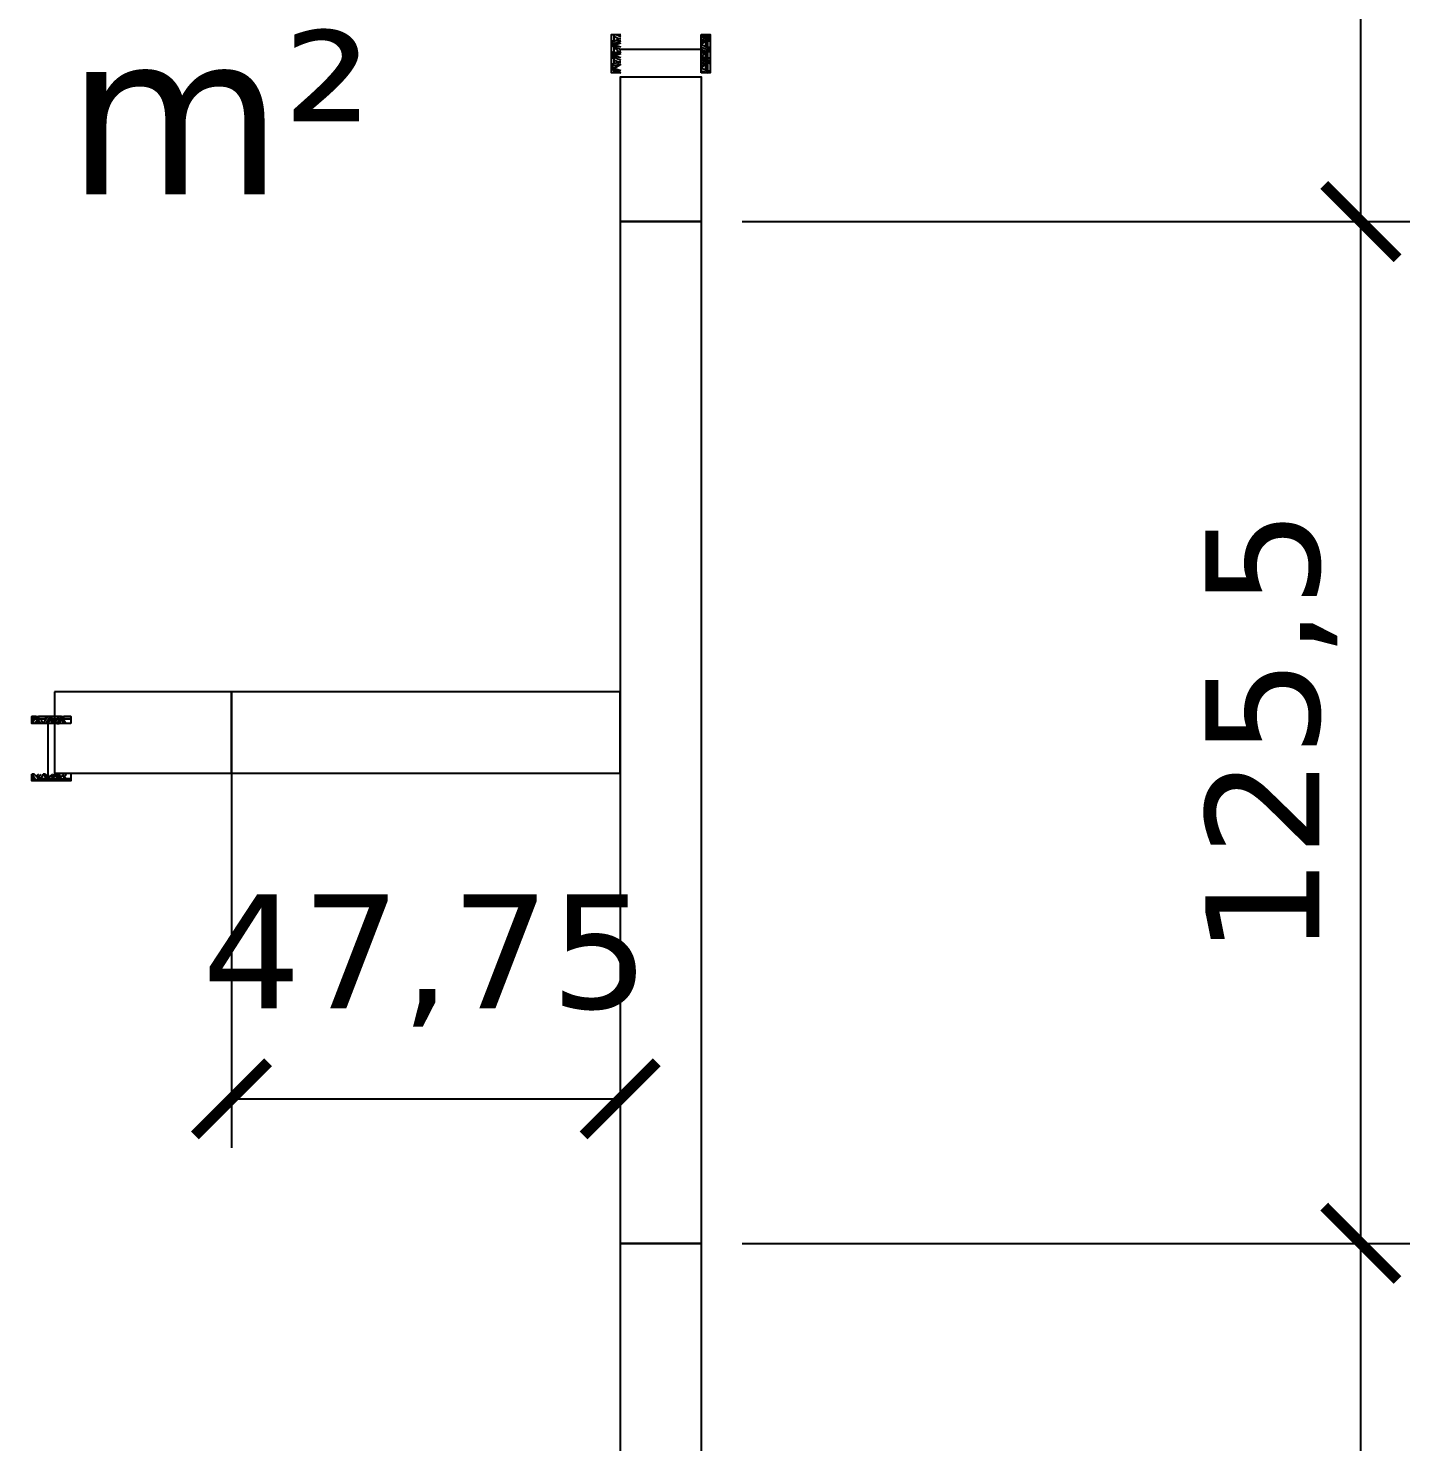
# Model space of a CAD drawing. Header units: centimetres. Extents: x -135 to 4099, y -1210 to 1044.
# Drawn here: x 1723.3 to 1893, y 295.1 to 468.8 of the extents above; entities that cross this region are included whole.
import ezdxf
from ezdxf.enums import TextEntityAlignment as Align

# ---------------------------------------------------------------- set-up
doc = ezdxf.new("R2010")
doc.units = ezdxf.units.CM
for name, color, linetype in [('DIS_DUVAR_100', 30, 'Continuous'), ('IC_DUVAR_100', 30, 'Continuous'), ('IC_KAPILAR', 7, 'Continuous'), ('ODA_ADLARI', 7, 'Continuous'), ('OLCULER', 7, 'Continuous'), ('OZEL_PANEL_OLCU_CM', 3, 'Continuous')]:
    doc.layers.add(name, color=color, linetype=linetype)
doc.styles.add('PORTMAN', font='DejaVuSans.ttf')
doc.dimstyles.new('PORTMAN', dxfattribs={"dimtxt": 14, "dimasz": 9, "dimexe": 6, "dimexo": 5, "dimgap": 4, "dimtad": 1, "dimtxsty": 'PORTMAN', "dimblk": 'ARCHTICK', "dimcen": 2.5, "dimazin": 3, "dimtfac": 0.5, "dimtmove": 2, "dimatfit": 3})

# ---------------------------------------------------------------- blocks, each defined once
blk = doc.blocks.new('kaynak-ic-kapi')
at = {"color": 133, "linetype": 'Continuous', "lineweight": 25, "true_color": 0x6ec1dd}
for p, q in [((54247.47, 7919.88), (54248.32, 7919.88)), ((54248.32, 7919.59), (54247.47, 7919.59)), ((54248.6, 7919.88), (54248.04, 7919.03)), ((54248.32, 7919.31), (54248.04, 7919.59)), ((54248.32, 7919.88), (54248.32, 7919.59)), ((54248.32, 7919.31), (54248.6, 7919.31)), ((54248.32, 7919.03), (54248.6, 7919.31)), ((54249.16, 7919.03), (54248.6, 7919.88)), ((54248.6, 7919.88), (54248.6, 7919.59)), ((54248.6, 7919.88), (54248.88, 7919.88)), ((54248.6, 7919.59), (54248.88, 7919.03)), ((54249.16, 7919.88), (54248.88, 7919.59)), ((54248.88, 7919.88), (54249.45, 7919.03)), ((54249.73, 7919.59), (54248.88, 7919.59)), ((54249.16, 7919.03), (54248.88, 7919.03)), ((54249.16, 7919.88), (54249.16, 7919.88)), ((54249.16, 7919.03), (54249.73, 7919.59)), ((54249.16, 7919.03), (54249.45, 7919.03)), ((54250.01, 7919.88), (54249.45, 7919.03)), ((54250.01, 7919.88), (54249.73, 7919.59)), ((54249.73, 7919.31), (54249.73, 7919.59)), ((54249.73, 7919.31), (54250.01, 7919.31)), ((54249.73, 7919.03), (54250.01, 7919.31)), ((54250.57, 7919.03), (54250.01, 7919.88)), ((54250.01, 7919.88), (54250.01, 7919.88)), ((54250.01, 7919.88), (54250.01, 7919.59)), ((54250.01, 7919.88), (54250.29, 7919.88)), ((54250.01, 7919.59), (54250.29, 7919.03)), ((54250.29, 7919.88), (54250.86, 7919.03)), ((54250.29, 7912.83), (54250.29, 7919.03)), ((54250.57, 7919.88), (54250.57, 7919.88)), ((54250.57, 7919.88), (54250.57, 7919.59)), ((54251.42, 7919.59), (54250.57, 7919.59)), ((54250.57, 7919.03), (54250.57, 7919.03)), ((54250.57, 7919.03), (54250.86, 7919.03)), ((54250.86, 7919.03), (54251.14, 7919.59)), ((54251.7, 7919.88), (54251.14, 7919.03)), ((54251.42, 7919.31), (54251.14, 7919.59)), ((54251.42, 7919.88), (54251.42, 7919.88)), ((54251.42, 7919.88), (54251.42, 7919.59)), ((54251.7, 7919.88), (54251.42, 7919.59)), ((54251.42, 7919.59), (54251.98, 7919.03)), ((54251.42, 7919.31), (54251.7, 7919.31)), ((54251.42, 7919.03), (54251.7, 7919.31)), ((54252.27, 7919.03), (54251.7, 7919.88)), ((54251.7, 7919.88), (54252.27, 7919.88)), ((54251.7, 7919.88), (54251.98, 7919.88)), ((54251.98, 7919.88), (54251.98, 7919.88)), ((54251.98, 7919.88), (54251.98, 7919.59)), ((54251.98, 7919.88), (54252.27, 7919.03)), ((54252.27, 7919.59), (54251.98, 7919.59)), ((54251.98, 7919.03), (54251.98, 7919.03)), ((54251.98, 7919.03), (54252.27, 7919.03)), ((54252.27, 7919.03), (54252.27, 7919.03)), ((54248.32, 7912.26), (54247.47, 7912.26)), ((54248.6, 7911.98), (54248.04, 7912.83)), ((54248.32, 7912.26), (54248.04, 7912.26)), ((54248.32, 7912.83), (54248.6, 7912.26)), ((54248.32, 7912.26), (54248.32, 7911.98)), ((54248.32, 7912.26), (54248.6, 7912.26)), ((54249.16, 7912.83), (54248.6, 7911.98)), ((54248.6, 7912.26), (54248.88, 7912.83)), ((54249.16, 7912.83), (54248.88, 7912.83)), ((54248.88, 7911.98), (54249.45, 7912.83)), ((54249.16, 7911.98), (54248.88, 7912.26)), ((54249.73, 7912.26), (54248.88, 7912.26)), ((54249.16, 7912.83), (54249.45, 7912.83)), ((54249.16, 7912.83), (54249.73, 7912.26)), ((54250.01, 7911.98), (54249.45, 7912.83)), ((54249.73, 7912.83), (54250.01, 7912.26)), ((54250.01, 7911.98), (54249.73, 7912.26)), ((54249.73, 7912.26), (54249.73, 7912.26)), ((54249.73, 7912.26), (54250.01, 7912.26)), ((54250.57, 7912.83), (54250.01, 7911.98)), ((54250.01, 7912.26), (54250.29, 7912.83)), ((54250.01, 7911.98), (54250.01, 7912.26)), ((54250.29, 7911.98), (54250.86, 7912.83)), ((54250.57, 7912.83), (54250.57, 7912.83)), ((54250.57, 7912.83), (54250.86, 7912.83)), ((54250.57, 7911.98), (54250.57, 7912.26)), ((54251.42, 7912.26), (54250.57, 7912.26)), ((54250.86, 7912.83), (54251.14, 7912.26)), ((54251.7, 7911.98), (54251.14, 7912.83)), ((54251.42, 7912.26), (54251.14, 7912.26)), ((54251.42, 7912.26), (54251.98, 7912.83)), ((54251.42, 7912.83), (54251.7, 7912.26)), ((54251.42, 7911.98), (54251.42, 7912.26)), ((54251.7, 7911.98), (54251.42, 7912.26)), ((54251.42, 7912.26), (54251.7, 7912.26)), ((54252.27, 7912.83), (54251.7, 7911.98)), ((54251.98, 7912.83), (54251.98, 7912.83)), ((54251.98, 7912.83), (54252.27, 7912.83)), ((54251.98, 7911.98), (54252.27, 7912.83)), ((54251.98, 7911.98), (54251.98, 7912.26)), ((54252.27, 7912.26), (54251.98, 7912.26)), ((54252.27, 7912.83), (54252.27, 7912.83)), ((54247.47, 7911.98), (54248.32, 7911.98)), ((54249.16, 7911.98), (54249.16, 7911.98)), ((54250.01, 7911.98), (54250.01, 7911.98)), ((54250.01, 7911.98), (54250.29, 7911.98)), ((54250.57, 7911.98), (54250.57, 7911.98)), ((54251.42, 7911.98), (54251.42, 7911.98)), ((54251.7, 7911.98), (54252.27, 7911.98)), ((54251.7, 7911.98), (54251.98, 7911.98)), ((54251.98, 7911.98), (54251.98, 7911.98))]:
    blk.add_line(p, q, dxfattribs=at)
for points in [[(54247.47, 7919.03), (54247.47, 7919.88), (54252.27, 7919.88), (54252.27, 7919.03)], [(54248.6, 7919.88), (54250.01, 7919.88), (54251.42, 7919.88)], [(54248.6, 7912.26), (54248.6, 7911.98), (54248.88, 7911.98)], [(54248.6, 7911.98), (54250.01, 7911.98), (54251.42, 7911.98)]]:
    blk.add_lwpolyline(points, dxfattribs=at)
blk.add_lwpolyline([(54247.47, 7912.83), (54252.27, 7912.83), (54252.27, 7911.98), (54247.47, 7911.98)], close=True, dxfattribs=at)
blk = doc.blocks.new('BOM_K01_IC_KAPI_ACIKLIK820')
at = {"layer": 'IC_KAPILAR'}
blk.add_blockref('kaynak-ic-kapi', (0, 0), dxfattribs=at)
blk = doc.blocks.new('BOM_I16_1255p0_IC_K01_SAG_ALT')
blk.add_lwpolyline([(0, 103.75), (10, 103.75), (10, 125.5), (0, 125.5)], close=True)
at = {"layer": 'IC_KAPILAR', "rotation": 270}
blk.add_blockref('BOM_K01_IC_KAPI_ACIKLIK820', (-7908.93, 54353.219), dxfattribs=at)
blk = doc.blocks.new('BOM_I13_477p5_IC_DOLU')
blk.add_lwpolyline([(0, 0), (10, 0), (10, 47.75), (0, 47.75)], close=True)
blk = doc.blocks.new('BOM_D01_1255p0_DIS_DOLU')
blk.add_lwpolyline([(0, 0), (10, 0), (10, 125.5), (0, 125.5)], close=True)
blk = doc.blocks.new('kaynak-dis-kapi')
at = {"color": 133, "linetype": 'Continuous', "lineweight": 25, "true_color": 0x6ec1dd}
for p, q in [((54287.99, 7079.63), (54287.42, 7078.5)), ((54287.7, 7079.35), (54287.42, 7079.35)), ((54287.42, 7078.79), (54287.7, 7079.35)), ((54287.99, 7079.63), (54287.7, 7079.35)), ((54287.7, 7079.35), (54287.99, 7079.35)), ((54287.7, 7078.5), (54287.99, 7079.35)), ((54288.27, 7079.63), (54287.99, 7079.35)), ((54287.99, 7079.35), (54288.55, 7078.5)), ((54288.55, 7078.5), (54288.27, 7079.63)), ((54288.27, 7079.63), (54288.55, 7079.63)), ((54288.55, 7079.63), (54288.55, 7079.35)), ((54288.55, 7079.63), (54288.83, 7078.79)), ((54289.39, 7079.35), (54288.55, 7079.35)), ((54288.55, 7078.79), (54288.55, 7078.5)), ((54288.55, 7078.79), (54288.83, 7078.79)), ((54288.83, 7078.79), (54289.11, 7079.35)), ((54288.83, 7078.5), (54288.83, 7078.79)), ((54289.68, 7079.63), (54289.11, 7078.5)), ((54289.39, 7079.35), (54289.11, 7079.35)), ((54289.39, 7079.63), (54289.39, 7079.35)), ((54289.39, 7079.35), (54289.68, 7079.35)), ((54289.39, 7078.5), (54289.68, 7079.35)), ((54290.24, 7078.5), (54289.68, 7079.63)), ((54289.68, 7079.63), (54289.68, 7079.35)), ((54289.68, 7079.63), (54289.96, 7079.63)), ((54289.68, 7079.35), (54289.96, 7078.5)), ((54290.24, 7079.63), (54289.96, 7079.35)), ((54289.96, 7079.63), (54290.24, 7078.79)), ((54290.8, 7079.35), (54289.96, 7079.35)), ((54290.24, 7078.79), (54289.96, 7078.5)), ((54290.24, 7078.79), (54290.8, 7079.35)), ((54290.24, 7078.5), (54290.24, 7078.79)), ((54290.24, 7078.79), (54290.24, 7078.79)), ((54291.09, 7079.63), (54290.52, 7078.5)), ((54291.09, 7079.63), (54290.8, 7079.35)), ((54290.8, 7079.35), (54290.8, 7079.35)), ((54290.8, 7079.35), (54291.09, 7079.35)), ((54290.8, 7078.5), (54291.09, 7079.35)), ((54291.65, 7078.5), (54291.09, 7079.63)), ((54291.09, 7079.63), (54291.09, 7079.35)), ((54291.09, 7079.63), (54291.37, 7079.63)), ((54291.09, 7079.35), (54291.37, 7078.5)), ((54291.37, 7079.63), (54291.93, 7078.79)), ((54291.65, 7079.63), (54291.65, 7079.35)), ((54292.5, 7079.35), (54291.65, 7079.35)), ((54291.65, 7078.79), (54291.65, 7078.5)), ((54291.65, 7078.79), (54291.93, 7078.79)), ((54291.93, 7078.79), (54292.21, 7079.35)), ((54291.93, 7078.5), (54291.93, 7078.79)), ((54292.5, 7079.35), (54292.21, 7079.35)), ((54292.5, 7079.07), (54292.21, 7078.5)), ((54292.21, 7078.5), (54292.5, 7078.79)), ((54290.52, 7068.64), (54290.52, 7078.5)), ((54287.42, 7068.64), (54292.5, 7068.64)), ((54287.7, 7068.64), (54287.42, 7067.79)), ((54287.42, 7068.35), (54287.7, 7068.64)), ((54287.7, 7067.79), (54287.99, 7068.64)), ((54287.99, 7068.64), (54288.55, 7068.07)), ((54288.55, 7068.64), (54288.83, 7068.35)), ((54288.55, 7068.35), (54288.55, 7068.07)), ((54288.55, 7068.35), (54288.83, 7068.35)), ((54288.83, 7068.07), (54289.11, 7068.64)), ((54289.11, 7067.79), (54289.68, 7068.64)), ((54289.68, 7068.64), (54289.96, 7068.07)), ((54290.24, 7067.79), (54289.96, 7068.64)), ((54290.24, 7068.35), (54289.96, 7068.07)), ((54290.24, 7068.07), (54290.52, 7068.64)), ((54290.24, 7068.64), (54290.24, 7068.35)), ((54290.24, 7068.35), (54290.24, 7068.35)), ((54290.8, 7068.64), (54290.52, 7067.79)), ((54290.8, 7067.79), (54291.09, 7068.64)), ((54291.09, 7068.64), (54291.65, 7068.07)), ((54291.65, 7068.64), (54291.93, 7068.35)), ((54291.65, 7068.35), (54291.65, 7068.07)), ((54291.65, 7068.35), (54291.93, 7068.35)), ((54291.93, 7068.07), (54292.21, 7068.64)), ((54287.42, 7067.79), (54287.7, 7067.79)), ((54287.42, 7067.79), (54287.42, 7067.79)), ((54287.42, 7067.79), (54287.7, 7067.79)), ((54287.7, 7067.79), (54287.7, 7068.07)), ((54288.55, 7068.07), (54287.7, 7068.07)), ((54287.7, 7067.79), (54287.7, 7067.51)), ((54287.7, 7067.79), (54287.7, 7067.51)), ((54288.83, 7067.79), (54288.55, 7068.07)), ((54288.83, 7067.79), (54288.55, 7067.51)), ((54288.83, 7067.79), (54288.83, 7068.07)), ((54288.83, 7067.79), (54289.11, 7067.79)), ((54288.83, 7067.79), (54288.83, 7067.51)), ((54288.83, 7067.79), (54289.11, 7067.79)), ((54289.39, 7067.79), (54289.11, 7068.07)), ((54290.24, 7068.07), (54289.11, 7068.07)), ((54289.11, 7067.79), (54289.11, 7067.51)), ((54289.39, 7067.79), (54289.39, 7067.51)), ((54290.24, 7067.79), (54290.24, 7068.07)), ((54290.52, 7067.79), (54290.24, 7068.07)), ((54290.24, 7067.79), (54290.24, 7067.51)), ((54290.24, 7067.79), (54290.24, 7067.51)), ((54290.52, 7067.51), (54290.52, 7067.79)), ((54290.52, 7067.79), (54290.8, 7067.79)), ((54290.52, 7067.79), (54290.52, 7067.51)), ((54290.52, 7067.79), (54290.8, 7067.79)), ((54290.8, 7067.79), (54290.8, 7068.07)), ((54291.65, 7068.07), (54290.8, 7068.07)), ((54290.8, 7067.79), (54290.8, 7067.51)), ((54290.8, 7067.79), (54290.8, 7067.51)), ((54291.65, 7067.79), (54291.65, 7068.07)), ((54291.65, 7067.79), (54291.65, 7067.51)), ((54291.93, 7067.79), (54291.93, 7068.07)), ((54291.93, 7067.79), (54292.5, 7067.79)), ((54291.93, 7067.79), (54292.21, 7067.79)), ((54291.93, 7067.79), (54291.93, 7067.51)), ((54291.93, 7067.79), (54292.21, 7067.79)), ((54292.5, 7067.79), (54292.21, 7068.07)), ((54292.5, 7068.07), (54292.21, 7068.07)), ((54292.21, 7067.79), (54292.5, 7068.07)), ((54292.5, 7067.79), (54292.21, 7067.51)), ((54292.21, 7067.79), (54292.21, 7067.51))]:
    blk.add_line(p, q, dxfattribs=at)
for points in [[(54287.42, 7078.5), (54287.42, 7079.63), (54292.5, 7079.63), (54292.5, 7078.5)], [(54292.5, 7068.64), (54292.5, 7067.51), (54287.42, 7067.51), (54287.42, 7068.64)], [(54288.83, 7067.51), (54288.83, 7067.79), (54288.27, 7068.64)], [(54289.39, 7068.64), (54288.83, 7067.79), (54288.83, 7067.51)], [(54291.93, 7067.51), (54291.93, 7067.79), (54291.37, 7068.64)], [(54292.5, 7068.64), (54291.93, 7067.79), (54291.93, 7067.51)], [(54287.42, 7067.51), (54287.42, 7067.79), (54288.83, 7067.79), (54290.24, 7067.79), (54291.65, 7067.79)]]:
    blk.add_lwpolyline(points, dxfattribs=at)
blk = doc.blocks.new('BOM_K03_DIS_KAPI_ACIKLIK900')
at = {"layer": 'IC_KAPILAR', "xscale": 0.9278350515463918}
blk.add_blockref('kaynak-dis-kapi', (0, 0), dxfattribs=at)
blk = doc.blocks.new('BOM_D10_1255p0_DIS_K02')
blk.add_lwpolyline([(0, 0), (17.75, 0), (17.75, 10), (0, 10)], close=True)
at = {"layer": 'IC_KAPILAR'}
blk.add_blockref('BOM_K03_DIS_KAPI_ACIKLIK900', (-50351.49, -7068.57), dxfattribs=at)
blk = doc.blocks.new('_ARCHTICK')
at = {"color": 0, "linetype": 'BYBLOCK', "const_width": 0.15}
blk.add_lwpolyline([(-0.5, -0.5), (0.5, 0.5)], dxfattribs=at)

msp = doc.modelspace()

# ---------------------------------------------------------------- block references
at = {"layer": 'DIS_DUVAR_100', "rotation": 90}
msp.add_blockref('BOM_D10_1255p0_DIS_K02', (1806, 445), dxfattribs=at)
at = {"layer": 'DIS_DUVAR_100'}
for p in [(1796, 319.5), (1796, 194)]:
    msp.add_blockref('BOM_D01_1255p0_DIS_DOLU', p, dxfattribs=at)
at = {"layer": 'IC_DUVAR_100', "rotation": 270}
for name, p in [('BOM_I16_1255p0_IC_K01_SAG_ALT', (1622.75, 387.25)), ('BOM_I13_477p5_IC_DOLU', (1748.25, 387.25))]:
    msp.add_blockref(name, p, dxfattribs=at)

# ---------------------------------------------------------------- texts
at = {"layer": 'ODA_ADLARI', "style": 'PORTMAN'}
msp.add_text('3,00 m²', height=20, dxfattribs=at).set_placement((1711.875, 458.375), align=Align.MIDDLE_CENTER)

# ---------------------------------------------------------------- dimensions: what is measured, and where the dimension line sits
at = {"layer": 'OLCULER'}
for base, p1, p2 in [((1887, 445), (1806, 445), (1806, 570.5)), ((1887, 319.5), (1806, 319.5), (1806, 445)), ((1887, 194), (1806, 194), (1806, 319.5))]:
    msp.add_linear_dim(base=base, p1=p1, p2=p2, angle=90, dimstyle='PORTMAN', override={"dimtxt": 14, "dimasz": 9, "dimexe": 6, "dimexo": 5, "dimdec": 2, "dimzin": 8, "dimdsep": 44}, dxfattribs=at).render()
at = {"layer": 'OZEL_PANEL_OLCU_CM'}
msp.add_linear_dim(base=(1748.25, 337.25), p1=(1748.25, 387.25), p2=(1796, 387.25), dimstyle='PORTMAN', override={"dimtxt": 14, "dimasz": 9, "dimexe": 6, "dimexo": 5, "dimdec": 2, "dimzin": 8, "dimdsep": 44}, dxfattribs=at).render()

doc.saveas('drawing.dxf')
